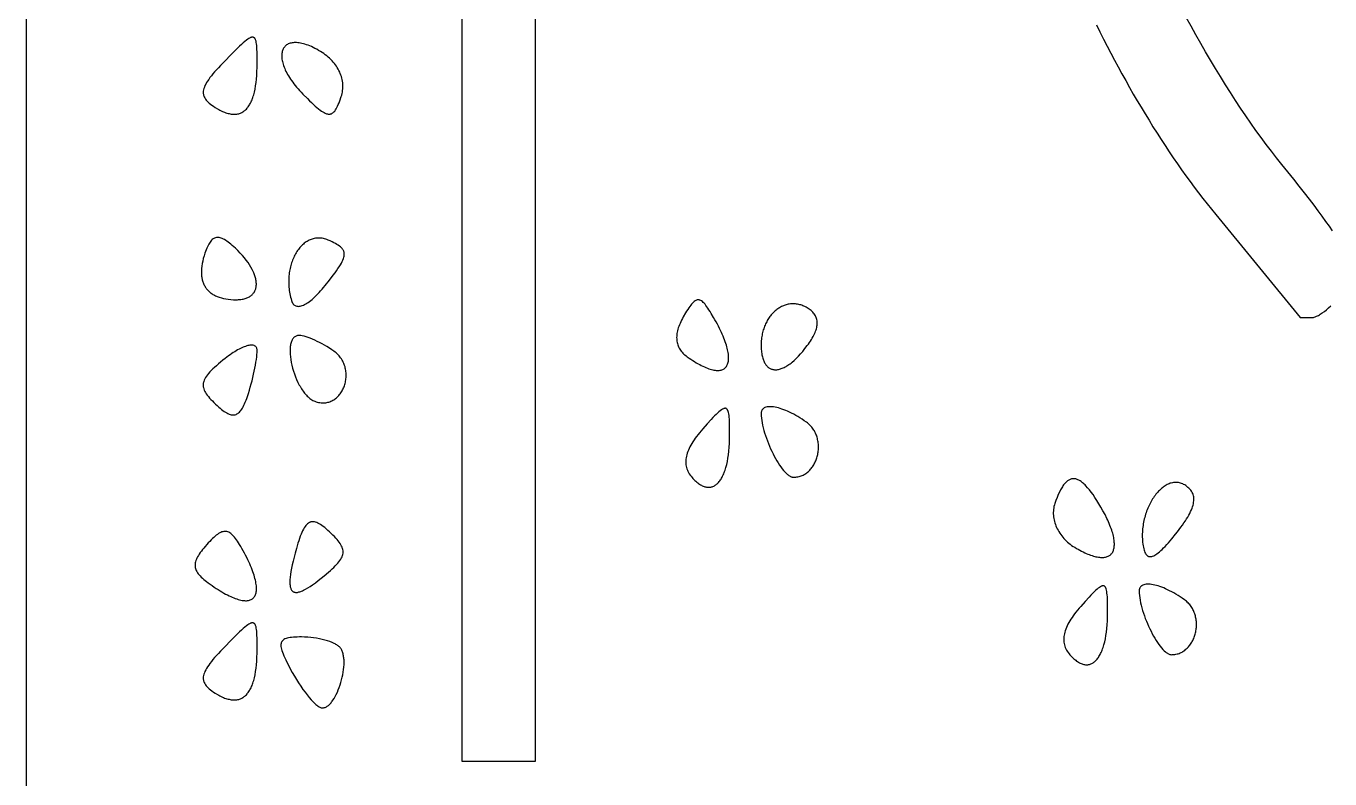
# Model space of a CAD drawing. Extents: x -452 to 452, y -1000 to 1000.
# Drawn here: x -452.5 to -144.6, y 620.5 to 798.4 of the extents above; entities that cross this region are included whole.
import ezdxf

# ---------------------------------------------------------------- set-up
doc = ezdxf.new("R2010")
doc.units = 0
doc.layers.add('LAYER_1', color=18, linetype='CONTINUOUS')

msp = doc.modelspace()

# ---------------------------------------------------------------- linework, layer by layer
at = {"layer": 'LAYER_1'}
for points in [[(0, -1000), (452.5, -1000), (452.5, 1000), (-452.5, 1000), (-452.5, -1000)], [(-332.19, 624.74), (-332.19, 897.21), (-340.3, 897.21), (-349.59, 897.21), (-349.59, 624.74)], [(-397.94, 789.57), (-397.94, 791), (-397.96, 792.24), (-397.98, 792.79), (-398.01, 793.29), (-398.04, 793.74), (-398.09, 794.15), (-398.14, 794.51), (-398.21, 794.83), (-398.29, 795.09), (-398.34, 795.21), (-398.39, 795.32), (-398.45, 795.41), (-398.51, 795.49), (-398.57, 795.56), (-398.64, 795.62), (-398.71, 795.67), (-398.79, 795.7), (-398.87, 795.73), (-398.96, 795.74), (-399.05, 795.74), (-399.15, 795.73), (-399.26, 795.71), (-399.37, 795.68), (-399.49, 795.64), (-399.61, 795.58), (-399.88, 795.43), (-400.17, 795.24), (-400.49, 795.01), (-400.84, 794.73), (-401.22, 794.4), (-401.63, 794.03), (-402.08, 793.61), (-403.07, 792.64), (-404.22, 791.5), (-405.52, 790.18), (-406.08, 789.6), (-406.61, 789.05), (-407.1, 788.52), (-407.56, 788.01), (-407.99, 787.52), (-408.38, 787.06), (-408.75, 786.61), (-409.08, 786.18), (-409.38, 785.77), (-409.65, 785.38), (-409.88, 785), (-410.09, 784.64), (-410.26, 784.29), (-410.4, 783.95), (-410.52, 783.63), (-410.6, 783.31), (-410.65, 783.01), (-410.67, 782.72), (-410.67, 782.58), (-410.66, 782.44), (-410.64, 782.3), (-410.62, 782.16), (-410.59, 782.03), (-410.55, 781.9), (-410.45, 781.63), (-410.33, 781.38), (-410.17, 781.13), (-409.98, 780.88), (-409.77, 780.63), (-409.53, 780.39), (-409.26, 780.14), (-408.96, 779.9), (-408.63, 779.66), (-408.28, 779.41), (-407.89, 779.16), (-407.3, 778.8), (-407, 778.64), (-406.72, 778.49), (-406.43, 778.35), (-406.15, 778.22), (-405.88, 778.1), (-405.61, 777.99), (-405.34, 777.9), (-405.08, 777.81), (-404.82, 777.74), (-404.57, 777.68), (-404.32, 777.63), (-404.08, 777.59), (-403.84, 777.56), (-403.61, 777.54), (-403.38, 777.53), (-403.15, 777.54), (-402.93, 777.56), (-402.72, 777.58), (-402.51, 777.62), (-402.3, 777.67), (-402.1, 777.73), (-401.9, 777.8), (-401.71, 777.88), (-401.52, 777.98), (-401.34, 778.08), (-401.16, 778.2), (-400.98, 778.32), (-400.81, 778.46), (-400.65, 778.61), (-400.49, 778.77), (-400.33, 778.94), (-400.18, 779.12), (-400.04, 779.31), (-399.9, 779.51), (-399.76, 779.73), (-399.63, 779.95), (-399.5, 780.19), (-399.38, 780.43), (-399.27, 780.69), (-399.15, 780.96), (-399.05, 781.24), (-398.95, 781.53), (-398.85, 781.83), (-398.76, 782.14), (-398.59, 782.79), (-398.43, 783.49), (-398.3, 784.23), (-398.19, 785.01), (-398.1, 785.84), (-398.03, 786.71), (-397.98, 787.62), (-397.95, 788.57)], [(-382.98, 792.36), (-383.43, 792.63), (-383.86, 792.87), (-384.29, 793.1), (-384.71, 793.31), (-385.12, 793.5), (-385.52, 793.67), (-385.9, 793.82), (-386.28, 793.96), (-386.65, 794.08), (-387, 794.18), (-387.35, 794.27), (-387.68, 794.34), (-388, 794.4), (-388.31, 794.44), (-388.61, 794.46), (-388.9, 794.47), (-389.18, 794.46), (-389.45, 794.44), (-389.7, 794.41), (-389.94, 794.36), (-390.17, 794.3), (-390.39, 794.22), (-390.59, 794.13), (-390.79, 794.03), (-390.97, 793.91), (-391.14, 793.79), (-391.29, 793.65), (-391.43, 793.49), (-391.56, 793.33), (-391.68, 793.16), (-391.79, 792.97), (-391.88, 792.77), (-391.95, 792.57), (-392.02, 792.35), (-392.07, 792.12), (-392.11, 791.88), (-392.13, 791.63), (-392.14, 791.38), (-392.13, 791.11), (-392.11, 790.84), (-392.08, 790.55), (-392.03, 790.26), (-391.97, 789.96), (-391.9, 789.66), (-391.81, 789.34), (-391.7, 789.02), (-391.58, 788.69), (-391.44, 788.36), (-391.29, 788.02), (-391.13, 787.67), (-390.95, 787.32), (-390.75, 786.96), (-390.54, 786.59), (-390.31, 786.22), (-390.07, 785.85), (-389.81, 785.47), (-389.54, 785.09), (-389.24, 784.7), (-388.94, 784.31), (-388.61, 783.92), (-388.27, 783.52), (-387.92, 783.12), (-387.54, 782.72), (-387.16, 782.31), (-386.07, 781.22), (-385.57, 780.73), (-385.1, 780.28), (-384.65, 779.86), (-384.23, 779.47), (-383.83, 779.12), (-383.45, 778.81), (-383.09, 778.53), (-382.75, 778.29), (-382.43, 778.08), (-382.12, 777.91), (-381.84, 777.77), (-381.56, 777.67), (-381.43, 777.63), (-381.31, 777.6), (-381.18, 777.58), (-381.06, 777.56), (-380.95, 777.56), (-380.83, 777.56), (-380.72, 777.58), (-380.61, 777.6), (-380.5, 777.63), (-380.4, 777.67), (-380.3, 777.72), (-380.2, 777.77), (-380.1, 777.84), (-380, 777.91), (-379.82, 778.09), (-379.63, 778.29), (-379.46, 778.54), (-379.28, 778.81), (-379.11, 779.12), (-378.94, 779.47), (-378.78, 779.84), (-378.61, 780.25), (-378.44, 780.7), (-378.08, 781.69), (-377.97, 782.05), (-377.88, 782.41), (-377.8, 782.78), (-377.75, 783.14), (-377.71, 783.51), (-377.69, 783.88), (-377.69, 784.25), (-377.7, 784.61), (-377.74, 784.98), (-377.79, 785.35), (-377.86, 785.71), (-377.94, 786.08), (-378.05, 786.44), (-378.16, 786.8), (-378.3, 787.15), (-378.45, 787.51), (-378.62, 787.85), (-378.81, 788.2), (-379.01, 788.54), (-379.22, 788.87), (-379.46, 789.2), (-379.7, 789.53), (-379.97, 789.84), (-380.24, 790.16), (-380.54, 790.46), (-380.84, 790.76), (-381.16, 791.05), (-381.5, 791.33), (-381.85, 791.6), (-382.21, 791.86), (-382.59, 792.12)], [(-403.08, 745.9), (-403.45, 746.23), (-403.8, 746.54), (-404.14, 746.83), (-404.46, 747.1), (-404.78, 747.34), (-405.08, 747.55), (-405.37, 747.75), (-405.65, 747.92), (-405.92, 748.06), (-406.18, 748.19), (-406.44, 748.29), (-406.68, 748.36), (-406.91, 748.41), (-407.14, 748.44), (-407.36, 748.44), (-407.57, 748.42), (-407.77, 748.37), (-407.97, 748.3), (-408.16, 748.21), (-408.35, 748.09), (-408.53, 747.94), (-408.7, 747.78), (-408.87, 747.58), (-409.04, 747.36), (-409.2, 747.12), (-409.36, 746.85), (-409.52, 746.56), (-409.67, 746.25), (-409.82, 745.9), (-409.97, 745.54), (-410.12, 745.14), (-410.27, 744.72), (-410.47, 744.08), (-410.65, 743.46), (-410.8, 742.85), (-410.92, 742.26), (-411.01, 741.68), (-411.07, 741.13), (-411.1, 740.59), (-411.1, 740.07), (-411.08, 739.57), (-411.05, 739.33), (-411.02, 739.09), (-410.98, 738.86), (-410.94, 738.63), (-410.89, 738.41), (-410.83, 738.19), (-410.76, 737.98), (-410.69, 737.77), (-410.61, 737.56), (-410.52, 737.36), (-410.43, 737.17), (-410.33, 736.98), (-410.22, 736.8), (-410.11, 736.62), (-409.98, 736.45), (-409.86, 736.28), (-409.72, 736.11), (-409.58, 735.95), (-409.43, 735.8), (-409.27, 735.65), (-409.11, 735.51), (-408.94, 735.37), (-408.77, 735.24), (-408.58, 735.12), (-408.39, 734.99), (-408.2, 734.88), (-408, 734.77), (-407.79, 734.66), (-407.57, 734.56), (-407.35, 734.47), (-406.88, 734.3), (-406.39, 734.15), (-405.87, 734.02), (-405.33, 733.92), (-404.76, 733.83), (-404.17, 733.78), (-403.54, 733.74), (-402.9, 733.73), (-402.6, 733.73), (-402.31, 733.75), (-402.04, 733.77), (-401.77, 733.8), (-401.51, 733.84), (-401.26, 733.88), (-401.02, 733.94), (-400.79, 734), (-400.57, 734.07), (-400.36, 734.15), (-400.16, 734.24), (-399.97, 734.33), (-399.78, 734.43), (-399.61, 734.54), (-399.45, 734.65), (-399.3, 734.77), (-399.15, 734.9), (-399.02, 735.03), (-398.89, 735.17), (-398.78, 735.32), (-398.67, 735.47), (-398.57, 735.63), (-398.49, 735.8), (-398.41, 735.97), (-398.34, 736.15), (-398.28, 736.33), (-398.23, 736.51), (-398.19, 736.71), (-398.16, 736.9), (-398.14, 737.11), (-398.13, 737.31), (-398.13, 737.52), (-398.14, 737.74), (-398.16, 737.96), (-398.18, 738.18), (-398.22, 738.41), (-398.27, 738.64), (-398.32, 738.88), (-398.39, 739.12), (-398.46, 739.36), (-398.54, 739.61), (-398.64, 739.86), (-398.74, 740.11), (-398.85, 740.37), (-399.11, 740.89), (-399.4, 741.42), (-399.73, 741.96), (-400.09, 742.51), (-400.5, 743.06), (-400.94, 743.62), (-401.42, 744.19), (-401.94, 744.75), (-402.49, 745.33)], [(-381.19, 747.81), (-381.47, 747.93), (-381.75, 748.02), (-382.03, 748.11), (-382.31, 748.18), (-382.58, 748.23), (-382.86, 748.27), (-383.13, 748.29), (-383.4, 748.3), (-383.66, 748.29), (-383.93, 748.27), (-384.19, 748.24), (-384.45, 748.19), (-384.7, 748.13), (-384.95, 748.06), (-385.2, 747.98), (-385.44, 747.88), (-385.68, 747.77), (-385.92, 747.65), (-386.15, 747.52), (-386.38, 747.37), (-386.6, 747.22), (-386.82, 747.05), (-387.03, 746.87), (-387.24, 746.68), (-387.45, 746.49), (-387.64, 746.28), (-387.84, 746.06), (-388.03, 745.83), (-388.21, 745.6), (-388.38, 745.35), (-388.55, 745.1), (-388.72, 744.84), (-388.88, 744.57), (-389.03, 744.29), (-389.17, 744.01), (-389.31, 743.71), (-389.44, 743.41), (-389.57, 743.11), (-389.68, 742.79), (-389.79, 742.48), (-389.89, 742.15), (-389.99, 741.82), (-390.08, 741.48), (-390.15, 741.14), (-390.22, 740.79), (-390.29, 740.44), (-390.34, 740.08), (-390.39, 739.72), (-390.42, 739.35), (-390.45, 738.98), (-390.47, 738.61), (-390.48, 738.23), (-390.48, 737.85), (-390.47, 737.47), (-390.45, 737.09), (-390.42, 736.7), (-390.39, 736.31), (-390.34, 735.92), (-390.28, 735.53), (-390.21, 735.13), (-390.13, 734.74), (-390.04, 734.34), (-389.94, 733.94), (-389.83, 733.55), (-389.74, 733.3), (-389.65, 733.08), (-389.54, 732.88), (-389.41, 732.71), (-389.28, 732.56), (-389.13, 732.43), (-388.96, 732.33), (-388.79, 732.25), (-388.6, 732.2), (-388.41, 732.17), (-388.2, 732.16), (-387.98, 732.17), (-387.75, 732.21), (-387.52, 732.27), (-387.27, 732.35), (-387.01, 732.46), (-386.74, 732.59), (-386.47, 732.74), (-386.18, 732.91), (-385.89, 733.1), (-385.59, 733.32), (-385.29, 733.55), (-384.97, 733.81), (-384.65, 734.09), (-384.32, 734.39), (-383.99, 734.72), (-383.65, 735.06), (-383.31, 735.42), (-382.96, 735.81), (-382.6, 736.21), (-382.24, 736.64), (-381.88, 737.08), (-380.85, 738.38), (-379.95, 739.55), (-379.55, 740.09), (-379.18, 740.59), (-378.85, 741.07), (-378.55, 741.52), (-378.29, 741.95), (-378.06, 742.35), (-377.86, 742.73), (-377.69, 743.09), (-377.56, 743.43), (-377.46, 743.75), (-377.39, 744.05), (-377.37, 744.2), (-377.36, 744.34), (-377.36, 744.47), (-377.36, 744.61), (-377.37, 744.74), (-377.39, 744.87), (-377.42, 744.99), (-377.45, 745.11), (-377.5, 745.23), (-377.55, 745.35), (-377.61, 745.46), (-377.68, 745.57), (-377.75, 745.68), (-377.84, 745.79), (-378.03, 746), (-378.25, 746.2), (-378.51, 746.41), (-378.8, 746.6), (-379.11, 746.8), (-379.47, 747), (-379.85, 747.2), (-380.26, 747.4), (-380.71, 747.6)], [(-290.15, 729.54), (-290.72, 730.51), (-290.99, 730.95), (-291.25, 731.35), (-291.5, 731.72), (-291.74, 732.06), (-291.97, 732.37), (-292.19, 732.65), (-292.41, 732.89), (-292.62, 733.1), (-292.82, 733.28), (-293.02, 733.43), (-293.21, 733.55), (-293.41, 733.63), (-293.5, 733.66), (-293.6, 733.68), (-293.69, 733.69), (-293.79, 733.7), (-293.88, 733.7), (-293.97, 733.69), (-294.07, 733.67), (-294.16, 733.64), (-294.35, 733.56), (-294.55, 733.45), (-294.74, 733.31), (-294.94, 733.14), (-295.15, 732.93), (-295.36, 732.7), (-295.57, 732.43), (-295.79, 732.13), (-296.03, 731.79), (-296.27, 731.43), (-296.52, 731.03), (-296.78, 730.6), (-297.33, 729.65), (-297.54, 729.26), (-297.74, 728.89), (-297.92, 728.52), (-298.09, 728.15), (-298.24, 727.79), (-298.37, 727.44), (-298.49, 727.09), (-298.59, 726.75), (-298.68, 726.41), (-298.75, 726.08), (-298.81, 725.75), (-298.85, 725.43), (-298.88, 725.12), (-298.89, 724.81), (-298.88, 724.51), (-298.86, 724.22), (-298.82, 723.93), (-298.77, 723.64), (-298.7, 723.37), (-298.62, 723.09), (-298.52, 722.83), (-298.41, 722.57), (-298.28, 722.31), (-298.13, 722.06), (-297.97, 721.82), (-297.79, 721.58), (-297.6, 721.35), (-297.39, 721.12), (-297.17, 720.9), (-296.93, 720.69), (-296.67, 720.48), (-296.4, 720.28), (-295.95, 719.96), (-295.51, 719.66), (-295.08, 719.38), (-294.66, 719.11), (-294.24, 718.86), (-293.84, 718.62), (-293.45, 718.41), (-293.07, 718.21), (-292.69, 718.02), (-292.33, 717.85), (-291.98, 717.7), (-291.64, 717.56), (-291.31, 717.44), (-290.99, 717.34), (-290.68, 717.25), (-290.38, 717.17), (-290.09, 717.11), (-289.82, 717.07), (-289.55, 717.04), (-289.29, 717.03), (-289.05, 717.03), (-288.82, 717.04), (-288.6, 717.08), (-288.39, 717.12), (-288.19, 717.18), (-288, 717.25), (-287.82, 717.34), (-287.66, 717.44), (-287.51, 717.56), (-287.37, 717.69), (-287.24, 717.83), (-287.12, 717.99), (-287.02, 718.16), (-286.92, 718.35), (-286.84, 718.54), (-286.77, 718.76), (-286.72, 718.98), (-286.67, 719.22), (-286.64, 719.47), (-286.62, 719.73), (-286.62, 720), (-286.62, 720.29), (-286.64, 720.59), (-286.68, 720.9), (-286.72, 721.23), (-286.78, 721.56), (-286.85, 721.91), (-286.94, 722.27), (-287.03, 722.64), (-287.15, 723.02), (-287.27, 723.42), (-287.41, 723.82), (-287.56, 724.24), (-287.73, 724.67), (-287.9, 725.11), (-288.1, 725.56), (-288.3, 726.02), (-288.53, 726.49), (-288.76, 726.97), (-289.01, 727.47), (-289.27, 727.97), (-289.55, 728.48), (-289.84, 729)], [(-267.6, 731.51), (-267.84, 731.67), (-268.08, 731.82), (-268.33, 731.96), (-268.58, 732.09), (-268.83, 732.21), (-269.08, 732.31), (-269.32, 732.41), (-269.57, 732.49), (-269.82, 732.56), (-270.07, 732.62), (-270.32, 732.67), (-270.57, 732.71), (-270.82, 732.74), (-271.07, 732.76), (-271.31, 732.76), (-271.56, 732.76), (-271.8, 732.75), (-272.04, 732.73), (-272.29, 732.69), (-272.53, 732.65), (-272.76, 732.6), (-273, 732.54), (-273.23, 732.47), (-273.46, 732.39), (-273.69, 732.3), (-273.92, 732.2), (-274.14, 732.09), (-274.36, 731.98), (-274.58, 731.85), (-274.79, 731.72), (-275, 731.58), (-275.21, 731.43), (-275.41, 731.27), (-275.61, 731.1), (-275.81, 730.93), (-276, 730.75), (-276.18, 730.56), (-276.37, 730.36), (-276.54, 730.16), (-276.71, 729.95), (-276.88, 729.73), (-277.04, 729.5), (-277.2, 729.27), (-277.35, 729.03), (-277.49, 728.79), (-277.63, 728.53), (-277.77, 728.27), (-277.89, 728.01), (-278.01, 727.74), (-278.13, 727.46), (-278.23, 727.18), (-278.33, 726.89), (-278.42, 726.59), (-278.51, 726.29), (-278.59, 725.98), (-278.66, 725.67), (-278.72, 725.36), (-278.78, 725.03), (-278.82, 724.71), (-278.86, 724.38), (-278.89, 724.04), (-278.92, 723.7), (-278.93, 723.35), (-278.93, 723), (-278.93, 722.65), (-278.92, 722.3), (-278.9, 721.97), (-278.87, 721.65), (-278.84, 721.34), (-278.8, 721.04), (-278.75, 720.75), (-278.7, 720.47), (-278.63, 720.21), (-278.57, 719.95), (-278.49, 719.71), (-278.41, 719.48), (-278.32, 719.26), (-278.23, 719.05), (-278.13, 718.85), (-278.02, 718.66), (-277.91, 718.49), (-277.79, 718.32), (-277.67, 718.17), (-277.54, 718.02), (-277.41, 717.89), (-277.27, 717.77), (-277.12, 717.66), (-276.97, 717.57), (-276.82, 717.48), (-276.66, 717.41), (-276.49, 717.34), (-276.32, 717.29), (-276.15, 717.25), (-275.97, 717.22), (-275.79, 717.2), (-275.6, 717.19), (-275.41, 717.19), (-275.21, 717.21), (-275.01, 717.23), (-274.81, 717.27), (-274.6, 717.32), (-274.39, 717.38), (-274.18, 717.45), (-273.96, 717.53), (-273.74, 717.63), (-273.52, 717.73), (-273.29, 717.85), (-273.06, 717.97), (-272.83, 718.11), (-272.6, 718.26), (-272.36, 718.42), (-272.12, 718.59), (-271.88, 718.78), (-271.64, 718.97), (-271.14, 719.39), (-270.64, 719.86), (-270.13, 720.37), (-269.62, 720.93), (-269.1, 721.54), (-268.58, 722.18), (-268.05, 722.88), (-267.78, 723.25), (-267.53, 723.62), (-267.29, 723.98), (-267.07, 724.33), (-266.86, 724.68), (-266.67, 725.01), (-266.5, 725.35), (-266.35, 725.67), (-266.21, 725.99), (-266.09, 726.3), (-265.98, 726.6), (-265.9, 726.89), (-265.82, 727.18), (-265.77, 727.47), (-265.73, 727.74), (-265.71, 728.01), (-265.7, 728.27), (-265.71, 728.53), (-265.74, 728.78), (-265.78, 729.03), (-265.84, 729.26), (-265.92, 729.5), (-266.01, 729.72), (-266.12, 729.94), (-266.25, 730.16), (-266.39, 730.37), (-266.55, 730.57), (-266.73, 730.77), (-266.92, 730.96), (-267.13, 731.15), (-267.35, 731.33)], [(-379.8, 721.56), (-380.34, 721.93), (-380.89, 722.29), (-381.46, 722.65), (-382.03, 722.98), (-382.61, 723.31), (-383.18, 723.61), (-383.76, 723.9), (-384.32, 724.16), (-384.87, 724.4), (-385.4, 724.62), (-385.91, 724.81), (-386.39, 724.97), (-386.85, 725.1), (-387.27, 725.19), (-387.65, 725.26), (-387.82, 725.27), (-387.99, 725.28), (-388.19, 725.28), (-388.39, 725.25), (-388.58, 725.21), (-388.75, 725.14), (-388.92, 725.06), (-389.07, 724.96), (-389.21, 724.85), (-389.35, 724.72), (-389.47, 724.57), (-389.58, 724.41), (-389.68, 724.23), (-389.77, 724.04), (-389.86, 723.84), (-389.93, 723.62), (-389.99, 723.4), (-390.04, 723.16), (-390.09, 722.91), (-390.12, 722.65), (-390.15, 722.38), (-390.17, 722.1), (-390.18, 721.81), (-390.18, 721.52), (-390.17, 721.21), (-390.15, 720.9), (-390.1, 720.27), (-390.01, 719.61), (-389.89, 718.94), (-389.74, 718.25), (-389.57, 717.57), (-389.37, 716.88), (-389.14, 716.19), (-388.89, 715.51), (-388.61, 714.85), (-388.31, 714.2), (-388.15, 713.89), (-387.99, 713.58), (-387.82, 713.28), (-387.65, 712.98), (-387.47, 712.69), (-387.29, 712.42), (-387.11, 712.15), (-386.92, 711.89), (-386.72, 711.64), (-386.52, 711.4), (-386.32, 711.17), (-386.11, 710.96), (-385.9, 710.76), (-385.69, 710.57), (-385.47, 710.4), (-385.25, 710.24), (-385.02, 710.09), (-384.8, 709.96), (-384.57, 709.85), (-384.33, 709.75), (-384.03, 709.65), (-383.73, 709.56), (-383.44, 709.49), (-383.14, 709.43), (-382.86, 709.4), (-382.58, 709.38), (-382.3, 709.37), (-382.03, 709.38), (-381.76, 709.41), (-381.5, 709.45), (-381.24, 709.51), (-380.99, 709.57), (-380.75, 709.65), (-380.51, 709.75), (-380.27, 709.86), (-380.05, 709.97), (-379.83, 710.11), (-379.62, 710.25), (-379.41, 710.4), (-379.21, 710.56), (-379.02, 710.73), (-378.83, 710.92), (-378.66, 711.11), (-378.49, 711.31), (-378.32, 711.52), (-378.17, 711.73), (-378.02, 711.96), (-377.89, 712.19), (-377.76, 712.42), (-377.64, 712.67), (-377.53, 712.91), (-377.42, 713.17), (-377.33, 713.43), (-377.24, 713.69), (-377.17, 713.96), (-377.1, 714.23), (-377.05, 714.5), (-377, 714.78), (-376.96, 715.06), (-376.94, 715.34), (-376.92, 715.62), (-376.92, 715.9), (-376.92, 716.19), (-376.94, 716.47), (-376.97, 716.76), (-377.01, 717.04), (-377.06, 717.32), (-377.12, 717.6), (-377.19, 717.88), (-377.28, 718.16), (-377.37, 718.43), (-377.48, 718.7), (-377.6, 718.97), (-377.74, 719.24), (-377.88, 719.49), (-378.04, 719.75), (-378.22, 720), (-378.4, 720.24), (-378.6, 720.48), (-378.81, 720.71), (-379.04, 720.93), (-379.28, 721.15), (-379.53, 721.36)], [(-397.94, 721.73), (-397.95, 721.94), (-397.98, 722.12), (-398.03, 722.29), (-398.09, 722.43), (-398.18, 722.56), (-398.28, 722.68), (-398.4, 722.77), (-398.53, 722.85), (-398.68, 722.91), (-398.85, 722.96), (-399.03, 722.99), (-399.23, 723), (-399.44, 722.99), (-399.66, 722.97), (-399.9, 722.93), (-400.15, 722.88), (-400.41, 722.81), (-400.68, 722.72), (-400.97, 722.62), (-401.26, 722.5), (-401.57, 722.36), (-401.88, 722.21), (-402.21, 722.05), (-402.54, 721.87), (-402.88, 721.67), (-403.23, 721.46), (-403.59, 721.23), (-403.95, 720.99), (-404.32, 720.74), (-404.69, 720.47), (-405.07, 720.18), (-405.46, 719.88), (-406.04, 719.42), (-406.58, 718.98), (-407.08, 718.56), (-407.56, 718.15), (-408, 717.76), (-408.4, 717.38), (-408.77, 717.01), (-409.11, 716.66), (-409.41, 716.32), (-409.69, 715.99), (-409.92, 715.66), (-410.13, 715.35), (-410.3, 715.04), (-410.45, 714.73), (-410.56, 714.44), (-410.63, 714.14), (-410.66, 713.99), (-410.68, 713.85), (-410.69, 713.7), (-410.7, 713.56), (-410.69, 713.41), (-410.68, 713.27), (-410.66, 713.12), (-410.63, 712.98), (-410.56, 712.68), (-410.45, 712.39), (-410.31, 712.09), (-410.14, 711.79), (-409.95, 711.48), (-409.72, 711.16), (-409.46, 710.84), (-409.18, 710.5), (-408.87, 710.16), (-408.52, 709.81), (-408.15, 709.44), (-407.75, 709.06), (-407.38, 708.71), (-407.02, 708.39), (-406.67, 708.1), (-406.33, 707.83), (-406.01, 707.58), (-405.7, 707.36), (-405.4, 707.17), (-405.11, 707), (-404.83, 706.85), (-404.56, 706.73), (-404.3, 706.64), (-404.05, 706.58), (-403.81, 706.54), (-403.58, 706.52), (-403.35, 706.54), (-403.13, 706.58), (-402.92, 706.64), (-402.72, 706.74), (-402.52, 706.85), (-402.32, 707), (-402.13, 707.18), (-401.95, 707.38), (-401.77, 707.6), (-401.59, 707.86), (-401.42, 708.14), (-401.24, 708.46), (-401.07, 708.79), (-400.9, 709.16), (-400.74, 709.56), (-400.57, 709.98), (-400.4, 710.43), (-400.23, 710.91), (-400, 711.62), (-399.77, 712.35), (-399.55, 713.09), (-399.34, 713.85), (-399.14, 714.61), (-398.95, 715.37), (-398.78, 716.12), (-398.61, 716.87), (-398.47, 717.59), (-398.33, 718.3), (-398.22, 718.97), (-398.12, 719.62), (-398.04, 720.22), (-397.99, 720.78), (-397.95, 721.28)], [(-268.23, 704.79), (-268.74, 705.15), (-269.25, 705.49), (-269.76, 705.81), (-270.26, 706.12), (-270.76, 706.41), (-271.25, 706.68), (-271.74, 706.93), (-272.21, 707.16), (-272.68, 707.38), (-273.14, 707.57), (-273.59, 707.75), (-274.02, 707.91), (-274.45, 708.05), (-274.86, 708.17), (-275.26, 708.27), (-275.64, 708.35), (-276, 708.41), (-276.35, 708.45), (-276.68, 708.47), (-276.99, 708.47), (-277.28, 708.45), (-277.55, 708.41), (-277.8, 708.35), (-278.03, 708.27), (-278.24, 708.16), (-278.33, 708.1), (-278.41, 708.04), (-278.5, 707.97), (-278.57, 707.89), (-278.64, 707.81), (-278.7, 707.72), (-278.75, 707.63), (-278.8, 707.53), (-278.84, 707.43), (-278.87, 707.32), (-278.9, 707.2), (-278.92, 707.08), (-278.93, 706.96), (-278.93, 706.82), (-278.92, 706.32), (-278.88, 705.79), (-278.81, 705.24), (-278.72, 704.67), (-278.6, 704.08), (-278.46, 703.48), (-278.3, 702.87), (-278.12, 702.26), (-277.92, 701.63), (-277.7, 701.01), (-277.47, 700.38), (-277.23, 699.76), (-276.97, 699.14), (-276.7, 698.53), (-276.42, 697.93), (-276.13, 697.34), (-275.83, 696.77), (-275.52, 696.22), (-275.21, 695.68), (-274.9, 695.17), (-274.58, 694.69), (-274.27, 694.23), (-273.95, 693.81), (-273.63, 693.42), (-273.32, 693.06), (-273.01, 692.74), (-272.71, 692.47), (-272.56, 692.35), (-272.41, 692.24), (-272.27, 692.14), (-272.12, 692.06), (-271.98, 691.98), (-271.84, 691.92), (-271.71, 691.87), (-271.57, 691.84), (-271.44, 691.82), (-271.32, 691.81), (-271.04, 691.82), (-270.77, 691.84), (-270.5, 691.87), (-270.25, 691.92), (-269.99, 691.97), (-269.74, 692.04), (-269.5, 692.13), (-269.27, 692.22), (-269.04, 692.32), (-268.81, 692.44), (-268.6, 692.56), (-268.39, 692.7), (-268.18, 692.84), (-267.98, 692.99), (-267.79, 693.16), (-267.61, 693.33), (-267.43, 693.51), (-267.26, 693.69), (-267.1, 693.89), (-266.94, 694.09), (-266.79, 694.3), (-266.65, 694.51), (-266.51, 694.73), (-266.38, 694.96), (-266.26, 695.19), (-266.15, 695.43), (-266.05, 695.67), (-265.95, 695.92), (-265.86, 696.17), (-265.78, 696.42), (-265.7, 696.68), (-265.63, 696.94), (-265.58, 697.2), (-265.53, 697.47), (-265.48, 697.73), (-265.45, 698), (-265.43, 698.27), (-265.41, 698.54), (-265.4, 698.82), (-265.4, 699.09), (-265.41, 699.36), (-265.43, 699.63), (-265.46, 699.9), (-265.49, 700.17), (-265.54, 700.44), (-265.59, 700.7), (-265.66, 700.97), (-265.73, 701.23), (-265.81, 701.49), (-265.9, 701.74), (-266, 702), (-266.12, 702.24), (-266.24, 702.49), (-266.37, 702.73), (-266.51, 702.96), (-266.66, 703.19), (-266.82, 703.41), (-266.99, 703.63), (-267.17, 703.84), (-267.36, 704.05), (-267.56, 704.24), (-267.77, 704.43), (-268, 704.62)], [(-286.37, 701.79), (-286.38, 703.21), (-286.4, 704.45), (-286.42, 705), (-286.44, 705.51), (-286.48, 705.96), (-286.52, 706.38), (-286.57, 706.74), (-286.64, 707.07), (-286.71, 707.34), (-286.8, 707.58), (-286.85, 707.68), (-286.9, 707.77), (-286.96, 707.84), (-287.02, 707.91), (-287.08, 707.97), (-287.15, 708.01), (-287.22, 708.05), (-287.3, 708.07), (-287.38, 708.08), (-287.47, 708.08), (-287.56, 708.07), (-287.65, 708.05), (-287.75, 708.02), (-287.86, 707.98), (-288.08, 707.87), (-288.33, 707.71), (-288.59, 707.51), (-288.89, 707.26), (-289.2, 706.98), (-289.54, 706.65), (-289.91, 706.29), (-290.31, 705.88), (-290.73, 705.43), (-291.66, 704.4), (-292.72, 703.22), (-293.12, 702.76), (-293.49, 702.32), (-293.84, 701.88), (-294.18, 701.44), (-294.49, 701.02), (-294.78, 700.6), (-295.06, 700.19), (-295.31, 699.78), (-295.54, 699.38), (-295.75, 698.99), (-295.94, 698.6), (-296.11, 698.22), (-296.26, 697.85), (-296.39, 697.48), (-296.5, 697.12), (-296.59, 696.76), (-296.66, 696.41), (-296.7, 696.07), (-296.73, 695.73), (-296.74, 695.39), (-296.73, 695.06), (-296.69, 694.74), (-296.64, 694.42), (-296.57, 694.11), (-296.48, 693.8), (-296.36, 693.5), (-296.23, 693.2), (-296.08, 692.9), (-295.9, 692.61), (-295.71, 692.33), (-295.49, 692.05), (-295.26, 691.77), (-295.03, 691.52), (-294.81, 691.28), (-294.58, 691.06), (-294.36, 690.86), (-294.14, 690.66), (-293.92, 690.49), (-293.7, 690.32), (-293.48, 690.17), (-293.26, 690.04), (-293.05, 689.92), (-292.84, 689.81), (-292.63, 689.71), (-292.42, 689.63), (-292.22, 689.57), (-292.02, 689.51), (-291.82, 689.47), (-291.62, 689.45), (-291.42, 689.43), (-291.23, 689.43), (-291.04, 689.45), (-290.85, 689.47), (-290.67, 689.51), (-290.49, 689.57), (-290.31, 689.63), (-290.13, 689.71), (-289.96, 689.8), (-289.79, 689.9), (-289.62, 690.02), (-289.46, 690.14), (-289.3, 690.28), (-289.14, 690.44), (-288.99, 690.6), (-288.84, 690.78), (-288.69, 690.97), (-288.55, 691.17), (-288.41, 691.38), (-288.28, 691.6), (-288.15, 691.84), (-288.02, 692.09), (-287.9, 692.34), (-287.78, 692.61), (-287.67, 692.9), (-287.56, 693.19), (-287.45, 693.49), (-287.35, 693.81), (-287.25, 694.13), (-287.07, 694.82), (-286.91, 695.55), (-286.77, 696.32), (-286.65, 697.13), (-286.55, 697.98), (-286.47, 698.87), (-286.42, 699.81), (-286.38, 700.78)], [(-198.23, 683.88), (-198.72, 684.75), (-199.2, 685.56), (-199.66, 686.33), (-200.12, 687.04), (-200.56, 687.69), (-201, 688.3), (-201.42, 688.85), (-201.84, 689.34), (-202.24, 689.79), (-202.44, 689.99), (-202.64, 690.18), (-202.83, 690.36), (-203.02, 690.52), (-203.21, 690.67), (-203.4, 690.81), (-203.59, 690.93), (-203.77, 691.05), (-203.95, 691.14), (-204.13, 691.23), (-204.31, 691.3), (-204.49, 691.36), (-204.66, 691.4), (-204.83, 691.44), (-205, 691.46), (-205.17, 691.46), (-205.34, 691.45), (-205.5, 691.43), (-205.67, 691.4), (-205.83, 691.35), (-205.99, 691.3), (-206.15, 691.22), (-206.31, 691.14), (-206.46, 691.04), (-206.62, 690.93), (-206.77, 690.8), (-206.92, 690.67), (-207.07, 690.52), (-207.22, 690.35), (-207.37, 690.18), (-207.51, 689.99), (-207.66, 689.78), (-207.8, 689.57), (-207.95, 689.34), (-208.23, 688.84), (-208.51, 688.3), (-208.79, 687.7), (-209.06, 687.04), (-209.33, 686.34), (-209.6, 685.59), (-209.7, 685.25), (-209.79, 684.91), (-209.85, 684.56), (-209.9, 684.21), (-209.94, 683.86), (-209.95, 683.51), (-209.95, 683.15), (-209.93, 682.79), (-209.89, 682.44), (-209.84, 682.08), (-209.77, 681.72), (-209.68, 681.37), (-209.58, 681.01), (-209.46, 680.66), (-209.33, 680.31), (-209.18, 679.96), (-209.01, 679.62), (-208.83, 679.28), (-208.64, 678.95), (-208.43, 678.62), (-208.21, 678.29), (-207.97, 677.98), (-207.72, 677.67), (-207.46, 677.36), (-207.19, 677.07), (-206.9, 676.78), (-206.59, 676.5), (-206.28, 676.23), (-205.95, 675.97), (-205.62, 675.72), (-205.27, 675.48), (-204.9, 675.25), (-204.49, 675.01), (-204.08, 674.78), (-203.68, 674.56), (-203.29, 674.35), (-202.91, 674.16), (-202.54, 673.98), (-202.17, 673.82), (-201.82, 673.67), (-201.47, 673.53), (-201.13, 673.4), (-200.81, 673.29), (-200.49, 673.19), (-200.18, 673.11), (-199.88, 673.03), (-199.59, 672.97), (-199.31, 672.93), (-199.03, 672.89), (-198.77, 672.87), (-198.52, 672.86), (-198.28, 672.86), (-198.04, 672.88), (-197.82, 672.9), (-197.61, 672.94), (-197.4, 672.99), (-197.21, 673.06), (-197.03, 673.13), (-196.85, 673.22), (-196.69, 673.32), (-196.54, 673.43), (-196.4, 673.55), (-196.27, 673.68), (-196.14, 673.82), (-196.03, 673.98), (-195.93, 674.14), (-195.85, 674.32), (-195.77, 674.51), (-195.7, 674.71), (-195.64, 674.92), (-195.6, 675.14), (-195.56, 675.37), (-195.54, 675.61), (-195.53, 675.86), (-195.53, 676.13), (-195.54, 676.4), (-195.56, 676.68), (-195.59, 676.98), (-195.64, 677.28), (-195.69, 677.59), (-195.76, 677.91), (-195.84, 678.25), (-195.93, 678.59), (-196.04, 678.94), (-196.15, 679.3), (-196.28, 679.67), (-196.42, 680.05), (-196.57, 680.44), (-196.74, 680.84), (-196.91, 681.25), (-197.1, 681.66), (-197.3, 682.09), (-197.74, 682.97)], [(-178.69, 689.84), (-178.93, 689.99), (-179.17, 690.12), (-179.4, 690.24), (-179.64, 690.34), (-179.88, 690.42), (-180.13, 690.49), (-180.37, 690.54), (-180.61, 690.57), (-180.86, 690.59), (-181.1, 690.59), (-181.35, 690.58), (-181.59, 690.55), (-181.84, 690.5), (-182.08, 690.44), (-182.32, 690.37), (-182.56, 690.28), (-182.8, 690.18), (-183.04, 690.07), (-183.28, 689.94), (-183.51, 689.8), (-183.75, 689.65), (-183.98, 689.49), (-184.2, 689.31), (-184.43, 689.12), (-184.65, 688.92), (-184.87, 688.71), (-185.09, 688.49), (-185.3, 688.26), (-185.51, 688.02), (-185.71, 687.77), (-185.91, 687.51), (-186.11, 687.24), (-186.3, 686.97), (-186.49, 686.68), (-186.67, 686.38), (-186.84, 686.08), (-187.01, 685.77), (-187.18, 685.45), (-187.34, 685.13), (-187.49, 684.8), (-187.63, 684.46), (-187.77, 684.12), (-187.91, 683.77), (-188.03, 683.41), (-188.15, 683.05), (-188.26, 682.69), (-188.36, 682.32), (-188.46, 681.95), (-188.55, 681.57), (-188.63, 681.19), (-188.7, 680.8), (-188.76, 680.41), (-188.81, 680.02), (-188.85, 679.63), (-188.89, 679.24), (-188.91, 678.84), (-188.93, 678.44), (-188.93, 678.04), (-188.93, 677.64), (-188.91, 677.24), (-188.89, 676.83), (-188.85, 676.43), (-188.8, 676.03), (-188.74, 675.63), (-188.68, 675.26), (-188.6, 674.91), (-188.52, 674.6), (-188.42, 674.31), (-188.32, 674.05), (-188.2, 673.82), (-188.08, 673.62), (-187.95, 673.45), (-187.8, 673.31), (-187.73, 673.25), (-187.65, 673.2), (-187.57, 673.16), (-187.48, 673.12), (-187.4, 673.09), (-187.31, 673.07), (-187.22, 673.05), (-187.12, 673.05), (-186.92, 673.05), (-186.71, 673.09), (-186.49, 673.16), (-186.25, 673.25), (-186, 673.38), (-185.74, 673.54), (-185.47, 673.72), (-185.18, 673.94), (-184.88, 674.19), (-184.56, 674.47), (-184.23, 674.77), (-183.89, 675.11), (-183.53, 675.48), (-183.16, 675.89), (-182.77, 676.32), (-182.37, 676.78), (-181.95, 677.27), (-181.07, 678.36), (-180.62, 678.92), (-180.2, 679.46), (-179.81, 679.99), (-179.43, 680.51), (-179.09, 681.01), (-178.77, 681.49), (-178.47, 681.96), (-178.19, 682.41), (-177.94, 682.85), (-177.72, 683.27), (-177.52, 683.69), (-177.34, 684.08), (-177.18, 684.47), (-177.05, 684.84), (-176.95, 685.2), (-176.86, 685.55), (-176.81, 685.89), (-176.77, 686.22), (-176.76, 686.54), (-176.77, 686.84), (-176.8, 687.14), (-176.86, 687.42), (-176.94, 687.7), (-177.04, 687.97), (-177.17, 688.23), (-177.32, 688.48), (-177.49, 688.72), (-177.69, 688.96), (-177.91, 689.19), (-178.15, 689.41), (-178.41, 689.63)], [(-380.85, 678.9), (-381.24, 679.26), (-381.62, 679.6), (-381.98, 679.9), (-382.33, 680.17), (-382.66, 680.42), (-382.98, 680.64), (-383.29, 680.82), (-383.59, 680.98), (-383.87, 681.1), (-384.15, 681.2), (-384.41, 681.26), (-384.67, 681.3), (-384.79, 681.3), (-384.91, 681.3), (-385.03, 681.29), (-385.15, 681.27), (-385.27, 681.24), (-385.38, 681.21), (-385.49, 681.16), (-385.6, 681.11), (-385.71, 681.05), (-385.82, 680.98), (-386.03, 680.82), (-386.23, 680.63), (-386.43, 680.4), (-386.63, 680.14), (-386.82, 679.85), (-387.01, 679.52), (-387.2, 679.15), (-387.38, 678.75), (-387.56, 678.32), (-387.75, 677.85), (-387.93, 677.34), (-388.11, 676.8), (-388.3, 676.22), (-388.48, 675.6), (-388.67, 674.95), (-388.96, 673.9), (-389.22, 672.91), (-389.45, 671.98), (-389.65, 671.11), (-389.82, 670.29), (-389.96, 669.53), (-390.07, 668.82), (-390.15, 668.17), (-390.19, 667.57), (-390.21, 667.03), (-390.21, 666.78), (-390.2, 666.55), (-390.18, 666.33), (-390.15, 666.12), (-390.11, 665.92), (-390.07, 665.74), (-390.02, 665.57), (-389.96, 665.42), (-389.89, 665.28), (-389.81, 665.15), (-389.73, 665.04), (-389.64, 664.94), (-389.54, 664.85), (-389.43, 664.77), (-389.31, 664.71), (-389.18, 664.66), (-389.05, 664.63), (-388.91, 664.61), (-388.75, 664.6), (-388.59, 664.6), (-388.42, 664.62), (-388.25, 664.65), (-388.06, 664.7), (-387.87, 664.75), (-387.66, 664.82), (-387.45, 664.9), (-387.23, 665), (-387, 665.11), (-386.51, 665.36), (-385.99, 665.67), (-385.43, 666.02), (-384.84, 666.43), (-384.2, 666.88), (-383.54, 667.39), (-382.83, 667.94), (-382.09, 668.55), (-381.1, 669.38), (-380.65, 669.77), (-380.24, 670.14), (-379.86, 670.5), (-379.5, 670.85), (-379.18, 671.19), (-378.89, 671.52), (-378.63, 671.83), (-378.4, 672.14), (-378.2, 672.44), (-378.03, 672.73), (-377.9, 673.02), (-377.79, 673.3), (-377.71, 673.58), (-377.66, 673.86), (-377.64, 674.14), (-377.66, 674.42), (-377.7, 674.7), (-377.77, 674.98), (-377.87, 675.26), (-377.99, 675.55), (-378.15, 675.84), (-378.34, 676.14), (-378.55, 676.45), (-378.8, 676.76), (-379.07, 677.09), (-379.37, 677.43), (-379.7, 677.78), (-380.05, 678.14), (-380.44, 678.51)], [(-401.56, 675.01), (-401.83, 675.47), (-402.08, 675.9), (-402.33, 676.31), (-402.58, 676.69), (-402.82, 677.03), (-403.05, 677.35), (-403.28, 677.64), (-403.51, 677.91), (-403.74, 678.14), (-403.96, 678.35), (-404.19, 678.53), (-404.41, 678.67), (-404.63, 678.8), (-404.86, 678.89), (-405.09, 678.96), (-405.31, 678.99), (-405.55, 679.01), (-405.78, 678.99), (-406.02, 678.94), (-406.27, 678.87), (-406.52, 678.77), (-406.77, 678.64), (-407.04, 678.49), (-407.31, 678.31), (-407.59, 678.1), (-407.88, 677.86), (-408.18, 677.6), (-408.49, 677.31), (-408.81, 676.99), (-409.14, 676.65), (-409.48, 676.28), (-409.84, 675.88), (-410.19, 675.48), (-410.52, 675.09), (-410.83, 674.72), (-411.11, 674.36), (-411.37, 674.01), (-411.6, 673.67), (-411.81, 673.34), (-411.99, 673.03), (-412.15, 672.72), (-412.29, 672.43), (-412.4, 672.14), (-412.49, 671.85), (-412.56, 671.58), (-412.6, 671.31), (-412.61, 671.04), (-412.6, 670.78), (-412.57, 670.52), (-412.51, 670.27), (-412.43, 670.01), (-412.32, 669.76), (-412.19, 669.51), (-412.03, 669.26), (-411.85, 669), (-411.64, 668.75), (-411.4, 668.49), (-411.15, 668.23), (-410.86, 667.96), (-410.55, 667.69), (-410.22, 667.42), (-409.86, 667.14), (-409.48, 666.85), (-409.07, 666.55), (-408.57, 666.2), (-408.08, 665.87), (-407.6, 665.55), (-407.14, 665.25), (-406.68, 664.97), (-406.24, 664.7), (-405.81, 664.45), (-405.38, 664.22), (-404.97, 664), (-404.57, 663.8), (-404.18, 663.62), (-403.81, 663.45), (-403.44, 663.3), (-403.09, 663.17), (-402.74, 663.05), (-402.41, 662.94), (-402.09, 662.85), (-401.78, 662.78), (-401.49, 662.73), (-401.2, 662.68), (-400.93, 662.66), (-400.67, 662.65), (-400.42, 662.65), (-400.19, 662.67), (-399.96, 662.71), (-399.75, 662.76), (-399.55, 662.83), (-399.36, 662.91), (-399.19, 663), (-399.03, 663.11), (-398.88, 663.23), (-398.74, 663.37), (-398.62, 663.53), (-398.51, 663.69), (-398.41, 663.88), (-398.33, 664.07), (-398.26, 664.28), (-398.2, 664.51), (-398.15, 664.75), (-398.12, 665), (-398.11, 665.26), (-398.1, 665.54), (-398.11, 665.84), (-398.13, 666.14), (-398.17, 666.46), (-398.22, 666.8), (-398.28, 667.15), (-398.36, 667.51), (-398.45, 667.88), (-398.56, 668.27), (-398.68, 668.67), (-398.81, 669.08), (-398.96, 669.5), (-399.13, 669.94), (-399.3, 670.39), (-399.5, 670.86), (-399.7, 671.33), (-399.92, 671.82), (-400.16, 672.32), (-400.41, 672.84), (-400.67, 673.36), (-400.96, 673.9), (-401.25, 674.45)], [(-197.12, 659.87), (-197.12, 661.3), (-197.14, 662.53), (-197.16, 663.08), (-197.19, 663.59), (-197.22, 664.05), (-197.27, 664.46), (-197.32, 664.83), (-197.38, 665.15), (-197.46, 665.43), (-197.55, 665.66), (-197.59, 665.76), (-197.65, 665.85), (-197.7, 665.93), (-197.76, 665.99), (-197.83, 666.05), (-197.9, 666.09), (-197.97, 666.13), (-198.05, 666.15), (-198.13, 666.16), (-198.21, 666.16), (-198.3, 666.16), (-198.4, 666.14), (-198.5, 666.1), (-198.6, 666.06), (-198.82, 665.95), (-199.07, 665.79), (-199.34, 665.59), (-199.63, 665.35), (-199.95, 665.06), (-200.29, 664.73), (-200.66, 664.37), (-201.05, 663.96), (-201.47, 663.51), (-202.41, 662.48), (-203.46, 661.3), (-203.86, 660.85), (-204.23, 660.4), (-204.59, 659.96), (-204.92, 659.53), (-205.24, 659.1), (-205.53, 658.68), (-205.8, 658.27), (-206.05, 657.86), (-206.28, 657.46), (-206.5, 657.07), (-206.69, 656.68), (-206.86, 656.3), (-207.01, 655.93), (-207.14, 655.56), (-207.24, 655.2), (-207.33, 654.84), (-207.4, 654.49), (-207.45, 654.15), (-207.48, 653.81), (-207.48, 653.47), (-207.47, 653.14), (-207.44, 652.82), (-207.39, 652.5), (-207.31, 652.19), (-207.22, 651.88), (-207.11, 651.58), (-206.97, 651.28), (-206.82, 650.98), (-206.65, 650.69), (-206.45, 650.41), (-206.24, 650.13), (-206.01, 649.85), (-205.78, 649.6), (-205.55, 649.37), (-205.33, 649.15), (-205.1, 648.94), (-204.88, 648.75), (-204.66, 648.57), (-204.44, 648.4), (-204.22, 648.26), (-204.01, 648.12), (-203.8, 648), (-203.58, 647.89), (-203.38, 647.8), (-203.17, 647.72), (-202.96, 647.65), (-202.76, 647.6), (-202.56, 647.56), (-202.36, 647.53), (-202.17, 647.52), (-201.97, 647.52), (-201.78, 647.53), (-201.6, 647.56), (-201.41, 647.59), (-201.23, 647.65), (-201.05, 647.71), (-200.87, 647.79), (-200.7, 647.88), (-200.53, 647.98), (-200.37, 648.1), (-200.2, 648.23), (-200.04, 648.37), (-199.89, 648.52), (-199.73, 648.68), (-199.58, 648.86), (-199.44, 649.05), (-199.3, 649.25), (-199.16, 649.46), (-199.02, 649.68), (-198.89, 649.92), (-198.77, 650.17), (-198.64, 650.43), (-198.52, 650.7), (-198.41, 650.98), (-198.3, 651.27), (-198.2, 651.57), (-198.09, 651.89), (-198, 652.22), (-197.82, 652.9), (-197.66, 653.63), (-197.52, 654.4), (-197.4, 655.21), (-197.3, 656.06), (-197.22, 656.96), (-197.16, 657.89), (-197.13, 658.86)], [(-178.97, 662.87), (-179.49, 663.23), (-180, 663.57), (-180.5, 663.89), (-181.01, 664.2), (-181.5, 664.49), (-182, 664.76), (-182.48, 665.01), (-182.96, 665.24), (-183.43, 665.46), (-183.88, 665.66), (-184.33, 665.83), (-184.77, 665.99), (-185.19, 666.13), (-185.6, 666.25), (-186, 666.35), (-186.38, 666.43), (-186.75, 666.49), (-187.09, 666.54), (-187.42, 666.56), (-187.74, 666.56), (-188.03, 666.54), (-188.3, 666.49), (-188.55, 666.43), (-188.78, 666.35), (-188.98, 666.25), (-189.07, 666.19), (-189.16, 666.12), (-189.24, 666.05), (-189.31, 665.97), (-189.38, 665.89), (-189.44, 665.8), (-189.5, 665.71), (-189.54, 665.61), (-189.58, 665.51), (-189.62, 665.4), (-189.64, 665.28), (-189.66, 665.16), (-189.67, 665.04), (-189.68, 664.91), (-189.66, 664.4), (-189.62, 663.87), (-189.55, 663.32), (-189.46, 662.75), (-189.34, 662.16), (-189.2, 661.56), (-189.04, 660.96), (-188.86, 660.34), (-188.66, 659.72), (-188.45, 659.09), (-188.22, 658.46), (-187.97, 657.84), (-187.71, 657.22), (-187.44, 656.61), (-187.16, 656.01), (-186.87, 655.42), (-186.57, 654.85), (-186.27, 654.3), (-185.96, 653.76), (-185.65, 653.25), (-185.33, 652.77), (-185.01, 652.31), (-184.69, 651.89), (-184.38, 651.5), (-184.07, 651.14), (-183.76, 650.83), (-183.45, 650.55), (-183.3, 650.43), (-183.16, 650.32), (-183.01, 650.22), (-182.87, 650.14), (-182.73, 650.06), (-182.59, 650), (-182.45, 649.95), (-182.32, 649.92), (-182.19, 649.9), (-182.06, 649.89), (-181.78, 649.9), (-181.51, 649.92), (-181.25, 649.95), (-180.99, 650), (-180.74, 650.06), (-180.49, 650.13), (-180.25, 650.21), (-180.01, 650.3), (-179.78, 650.4), (-179.56, 650.52), (-179.34, 650.64), (-179.13, 650.78), (-178.93, 650.92), (-178.73, 651.08), (-178.54, 651.24), (-178.35, 651.41), (-178.18, 651.59), (-178, 651.78), (-177.84, 651.97), (-177.68, 652.17), (-177.53, 652.38), (-177.39, 652.59), (-177.26, 652.82), (-177.13, 653.04), (-177.01, 653.27), (-176.9, 653.51), (-176.79, 653.75), (-176.69, 654), (-176.6, 654.25), (-176.52, 654.5), (-176.45, 654.76), (-176.38, 655.02), (-176.32, 655.28), (-176.27, 655.55), (-176.23, 655.82), (-176.2, 656.08), (-176.17, 656.35), (-176.15, 656.63), (-176.15, 656.9), (-176.15, 657.17), (-176.16, 657.44), (-176.17, 657.71), (-176.2, 657.98), (-176.24, 658.25), (-176.28, 658.52), (-176.34, 658.79), (-176.4, 659.05), (-176.47, 659.31), (-176.56, 659.57), (-176.65, 659.83), (-176.75, 660.08), (-176.86, 660.33), (-176.98, 660.57), (-177.11, 660.81), (-177.25, 661.04), (-177.4, 661.27), (-177.56, 661.5), (-177.73, 661.71), (-177.91, 661.92), (-178.1, 662.13), (-178.31, 662.33), (-178.52, 662.52), (-178.74, 662.7)], [(-397.94, 651.24), (-397.94, 652.67), (-397.96, 653.91), (-397.98, 654.46), (-398.01, 654.96), (-398.04, 655.41), (-398.09, 655.82), (-398.14, 656.18), (-398.21, 656.5), (-398.29, 656.76), (-398.34, 656.88), (-398.39, 656.99), (-398.45, 657.08), (-398.51, 657.16), (-398.57, 657.23), (-398.64, 657.29), (-398.71, 657.34), (-398.79, 657.37), (-398.87, 657.4), (-398.96, 657.41), (-399.05, 657.41), (-399.15, 657.4), (-399.26, 657.38), (-399.37, 657.35), (-399.49, 657.31), (-399.61, 657.25), (-399.88, 657.1), (-400.17, 656.91), (-400.49, 656.68), (-400.84, 656.4), (-401.22, 656.07), (-401.63, 655.7), (-402.08, 655.28), (-403.07, 654.31), (-404.22, 653.17), (-405.52, 651.84), (-406.08, 651.27), (-406.61, 650.72), (-407.1, 650.19), (-407.56, 649.68), (-407.99, 649.19), (-408.38, 648.73), (-408.75, 648.28), (-409.08, 647.85), (-409.38, 647.44), (-409.65, 647.05), (-409.88, 646.67), (-410.09, 646.31), (-410.26, 645.96), (-410.4, 645.62), (-410.52, 645.3), (-410.6, 644.98), (-410.65, 644.68), (-410.67, 644.39), (-410.67, 644.25), (-410.66, 644.11), (-410.64, 643.97), (-410.62, 643.83), (-410.59, 643.7), (-410.55, 643.57), (-410.45, 643.3), (-410.33, 643.05), (-410.17, 642.79), (-409.98, 642.55), (-409.77, 642.3), (-409.53, 642.06), (-409.26, 641.81), (-408.96, 641.57), (-408.63, 641.33), (-408.28, 641.08), (-407.89, 640.83), (-407.3, 640.47), (-407, 640.31), (-406.72, 640.16), (-406.43, 640.02), (-406.15, 639.89), (-405.88, 639.77), (-405.61, 639.66), (-405.34, 639.57), (-405.08, 639.48), (-404.82, 639.41), (-404.57, 639.35), (-404.32, 639.3), (-404.08, 639.26), (-403.84, 639.23), (-403.61, 639.21), (-403.38, 639.2), (-403.15, 639.21), (-402.93, 639.23), (-402.72, 639.25), (-402.51, 639.29), (-402.3, 639.34), (-402.1, 639.4), (-401.9, 639.47), (-401.71, 639.55), (-401.52, 639.65), (-401.34, 639.75), (-401.16, 639.87), (-400.98, 639.99), (-400.81, 640.13), (-400.65, 640.28), (-400.49, 640.44), (-400.33, 640.61), (-400.18, 640.79), (-400.04, 640.98), (-399.9, 641.18), (-399.76, 641.4), (-399.63, 641.62), (-399.5, 641.86), (-399.38, 642.1), (-399.27, 642.36), (-399.15, 642.63), (-399.05, 642.91), (-398.95, 643.2), (-398.85, 643.5), (-398.76, 643.81), (-398.59, 644.46), (-398.43, 645.16), (-398.3, 645.9), (-398.19, 646.68), (-398.1, 647.51), (-398.03, 648.38), (-397.98, 649.29), (-397.95, 650.24)], [(-378.36, 651.58), (-378.48, 651.71), (-378.62, 651.83), (-378.78, 651.96), (-378.95, 652.08), (-379.13, 652.2), (-379.33, 652.32), (-379.54, 652.44), (-379.77, 652.55), (-380.25, 652.77), (-380.78, 652.98), (-381.34, 653.17), (-381.94, 653.35), (-382.57, 653.51), (-383.23, 653.65), (-383.91, 653.78), (-384.6, 653.89), (-385.3, 653.97), (-386.01, 654.03), (-386.73, 654.07), (-387.43, 654.08), (-387.97, 654.08), (-388.48, 654.07), (-388.95, 654.05), (-389.39, 654.02), (-389.8, 653.98), (-390.18, 653.93), (-390.53, 653.87), (-390.84, 653.79), (-391.12, 653.7), (-391.38, 653.6), (-391.6, 653.48), (-391.7, 653.41), (-391.79, 653.34), (-391.88, 653.27), (-391.95, 653.19), (-392.02, 653.1), (-392.09, 653.01), (-392.14, 652.92), (-392.19, 652.82), (-392.23, 652.72), (-392.26, 652.61), (-392.29, 652.49), (-392.31, 652.37), (-392.32, 652.25), (-392.32, 652.12), (-392.31, 651.84), (-392.27, 651.54), (-392.2, 651.21), (-392.1, 650.85), (-391.97, 650.47), (-391.82, 650.07), (-391.64, 649.63), (-391.43, 649.16), (-391.2, 648.67), (-390.94, 648.14), (-390.65, 647.58), (-390.34, 646.99), (-389.64, 645.7), (-389.15, 644.85), (-388.66, 644.02), (-388.15, 643.21), (-387.64, 642.45), (-387.14, 641.71), (-386.63, 641.02), (-386.13, 640.38), (-385.65, 639.78), (-385.17, 639.24), (-384.72, 638.75), (-384.5, 638.53), (-384.28, 638.33), (-384.08, 638.15), (-383.88, 637.98), (-383.68, 637.83), (-383.5, 637.7), (-383.32, 637.58), (-383.15, 637.49), (-382.99, 637.41), (-382.84, 637.36), (-382.7, 637.33), (-382.57, 637.32), (-382.4, 637.32), (-382.24, 637.35), (-382.08, 637.39), (-381.91, 637.44), (-381.75, 637.51), (-381.59, 637.6), (-381.43, 637.7), (-381.27, 637.81), (-381.12, 637.93), (-380.96, 638.07), (-380.81, 638.22), (-380.65, 638.38), (-380.5, 638.55), (-380.35, 638.73), (-380.21, 638.93), (-380.06, 639.13), (-379.78, 639.56), (-379.51, 640.03), (-379.25, 640.52), (-379, 641.05), (-378.77, 641.59), (-378.55, 642.16), (-378.35, 642.74), (-378.17, 643.34), (-378, 643.94), (-377.85, 644.55), (-377.72, 645.16), (-377.61, 645.76), (-377.53, 646.37), (-377.47, 646.96), (-377.43, 647.54), (-377.42, 648.1), (-377.43, 648.64), (-377.45, 648.91), (-377.47, 649.16), (-377.51, 649.41), (-377.54, 649.65), (-377.59, 649.89), (-377.64, 650.11), (-377.71, 650.33), (-377.77, 650.54), (-377.85, 650.74), (-377.94, 650.93), (-378.03, 651.11), (-378.13, 651.28), (-378.24, 651.43)]]:
    msp.add_lwpolyline(points, close=True, dxfattribs=at)
for points in [[(-199.77, 798.65), (-198.94, 796.97), (-198.1, 795.3), (-197.25, 793.64), (-196.39, 791.98), (-195.52, 790.34), (-194.64, 788.71), (-193.76, 787.09), (-192.86, 785.49), (-191.96, 783.89), (-191.06, 782.31), (-190.14, 780.74), (-189.22, 779.18), (-188.29, 777.63), (-187.35, 776.1), (-186.41, 774.59), (-185.46, 773.09), (-184.51, 771.6), (-183.55, 770.13), (-182.58, 768.67), (-181.61, 767.23), (-180.63, 765.81), (-179.65, 764.41), (-178.66, 763.02), (-177.66, 761.65), (-176.67, 760.3), (-175.66, 758.96), (-174.66, 757.65), (-173.65, 756.36), (-172.63, 755.08), (-171.61, 753.83), (-151.69, 729.54), (-148.82, 729.54), (-148.67, 729.54), (-148.51, 729.57), (-148.34, 729.61), (-148.15, 729.66), (-147.96, 729.73), (-147.77, 729.82), (-147.56, 729.92), (-147.35, 730.03), (-147.13, 730.15), (-146.91, 730.29), (-146.44, 730.61), (-145.95, 730.97), (-145.45, 731.37), (-144.94, 731.81), (-144.42, 732.29)], [(-144.03, 749.99), (-144.77, 751.09), (-145.57, 752.24), (-146.44, 753.46), (-147.38, 754.73), (-148.39, 756.08), (-149.48, 757.49), (-150.63, 758.98), (-151.86, 760.54), (-153.16, 762.18), (-154.54, 763.9), (-155.99, 765.7), (-157.21, 767.23), (-158.43, 768.79), (-159.65, 770.4), (-160.87, 772.05), (-162.09, 773.73), (-163.3, 775.45), (-164.51, 777.2), (-165.72, 778.98), (-166.92, 780.8), (-168.12, 782.64), (-169.31, 784.52), (-170.49, 786.42), (-171.67, 788.34), (-172.84, 790.29), (-174, 792.27), (-175.15, 794.26), (-176.3, 796.27), (-177.43, 798.31), (-178.55, 800.35)]]:
    msp.add_lwpolyline(points, dxfattribs=at)

doc.saveas('drawing.dxf')
